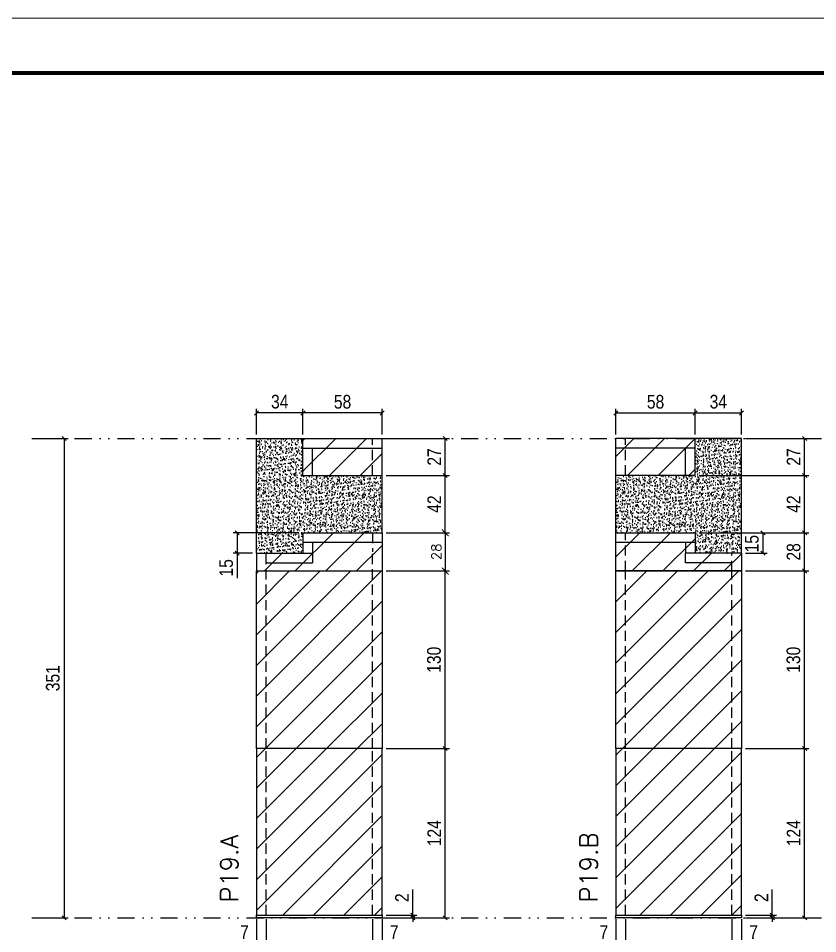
# Model space of a CAD drawing. Extents: x 28748 to 35002, y 14885 to 43501.
# Drawn here: x 30745 to 31330, y 34790 to 35461 of the extents above; entities that cross this region are included whole.
import ezdxf

# ---------------------------------------------------------------- set-up
doc = ezdxf.new("R2010")
doc.units = 0
for name, pattern in [('DASHED', [0.75, 0.5, -0.25]), ('DIVIDE2', [0.625, 0.25, -0.125, 0, -0.125, 0, -0.125]), ('HIDDEN', [0.375, 0.25, -0.125])]:
    doc.linetypes.add(name, pattern=pattern)
for name, color, linetype in [('COTA', 241, 'Continuous'), ('FUNDOS', 1, 'Continuous'), ('Nível', 160, 'Continuous'), ('Painéis', 200, 'Continuous'), ('SARR_2.2x7', 40, 'Continuous'), ('Sarrafo de Pressão', 42, 'HIDDEN')]:
    doc.layers.add(name, color=color, linetype=linetype)
for name, color, linetype, lineweight in [('Folhas', 255, 'Continuous', 9), ('Hachura', 251, 'Continuous', 9), ('SARRAFO DE PRESSAO', 251, 'DASHED', 9), ('Texto Seção', 7, 'Continuous', 15)]:
    doc.layers.add(name, color=color, linetype=linetype, lineweight=lineweight)
doc.styles.add('COTA TECNICA', font='techl___.ttf', dxfattribs={"height": 10})
doc.styles.add('COTA TECNICA-50', font='techl___.ttf', dxfattribs={"height": 10})
doc.styles.add('REGUA-120', font='ROMANS.shx', dxfattribs={"height": 15})
doc.styles.add('ROMANS', font='romans.shx')
doc.dimstyles.new('COTA PAINEL-50', dxfattribs={"dimtxt": 10, "dimasz": 3, "dimexe": 3, "dimexo": 3, "dimgap": 3, "dimtad": 1, "dimdec": 1, "dimzin": 12, "dimdsep": 46, "dimtxsty": 'COTA TECNICA-50', "dimblk1": 'OBLIQUE', "dimblk2": 'OBLIQUE', "dimsah": 1, "dimcen": 0.9, "dimclrd": 4, "dimclre": 4, "dimclrt": 240, "dimadec": 1, "dimazin": 3, "dimtfac": 1, "dimtdec": 1, "dimtmove": 0, "dimatfit": 3, "dimfxl": 1, "dimtolj": 1, "dimtzin": 12, "dimarcsym": 0})
doc.dimstyles.new('Cota Paínel', dxfattribs={"dimtxt": 7, "dimasz": 5, "dimexe": 3, "dimexo": 3, "dimgap": 3, "dimtad": 1, "dimdec": 1, "dimzin": 12, "dimdsep": 46, "dimtxsty": 'ROMANS', "dimblk": 'ARCHTICK', "dimcen": 0, "dimclrd": 4, "dimclre": 4, "dimclrt": 1, "dimadec": 1, "dimazin": 3, "dimtfac": 1, "dimtdec": 1, "dimtmove": 0, "dimatfit": 3, "dimldrblk": 'OBLIQUE', "dimfxl": 1, "dimtolj": 1, "dimtzin": 12, "dimarcsym": 0})
doc.dimstyles.new('PAINEL', dxfattribs={"dimtxt": 10, "dimasz": 3, "dimexe": 3, "dimexo": 3, "dimgap": 3, "dimtad": 1, "dimdec": 1, "dimzin": 12, "dimdsep": 46, "dimtxsty": 'COTA TECNICA', "dimblk1": 'OBLIQUE', "dimblk2": 'OBLIQUE', "dimsah": 1, "dimcen": 0.9, "dimclrd": 4, "dimclre": 4, "dimclrt": 240, "dimadec": 1, "dimazin": 3, "dimtfac": 1, "dimtdec": 1, "dimtmove": 0, "dimatfit": 3, "dimfxl": 1, "dimtolj": 1, "dimtzin": 12, "dimarcsym": 0})
pattern_1 = [(45, (28374.635, 35518.069), (-11.22532, 11.22532), [])]
pattern_2 = [(45, (28322.054, 35518.069), (-11.22532, 11.22532), [])]

# ---------------------------------------------------------------- blocks, each defined once
blk = doc.blocks.new('9999999999')
at = {"layer": 'Folhas'}
blk.add_lwpolyline([(98138.98, 34190.21), (99623.98, 34190.21), (99623.98, 35240.21), (98138.98, 35240.21)], close=True, dxfattribs=at)
at = {"layer": 'Folhas', "color": 30, "const_width": 3}
blk.add_lwpolyline([(98213.98, 34230.21), (99583.98, 34230.21), (99583.98, 35200.21), (98213.98, 35200.21)], close=True, dxfattribs=at)
blk = doc.blocks.new('_Oblique')
at = {"color": 0, "linetype": 'ByBlock', "lineweight": -2}
blk.add_line((-0.5, -0.5), (0.5, 0.5), dxfattribs=at)
blk = doc.blocks.new('*D1704')
at = {"layer": 'COTA', "color": 4, "linetype": 'ByBlock', "lineweight": -2, "transparency": 16777216}
for p, q in [((30757.5, 35153), (30781.22, 35153)), ((30778.22, 35153), (30778.22, 34802)), ((30757.5, 34802), (30781.22, 34802))]:
    blk.add_line(p, q, dxfattribs=at)
at = {"layer": 'Defpoints', "color": 0, "linetype": 'ByBlock', "transparency": 16777216}
for p in [(30754.5, 35153), (30754.5, 34802), (30778.22, 34802)]:
    blk.add_point(p, dxfattribs=at)
at = {"layer": 'COTA', "color": 4, "linetype": 'ByBlock', "lineweight": -2, "transparency": 16777216, "xscale": 3, "yscale": 3, "zscale": 3}
for p, rotation in [((30778.22, 35153), 90), ((30778.22, 34802), 270)]:
    blk.add_blockref('_Oblique', p, dxfattribs=dict(at, rotation=rotation))
at = {"layer": 'COTA', "color": 240, "linetype": 'ByBlock', "transparency": 16777216, "insert": (30770, 34977.5), "char_height": 10, "attachment_point": 5, "rotation": 90, "style": 'COTA TECNICA'}
blk.add_mtext('\\A1;351', dxfattribs=at)
blk = doc.blocks.new('*D658')
at = {"layer": 'COTA', "color": 4, "lineweight": -2, "transparency": 16777216}
for p, q in [((30919.2, 34801), (30919.2, 34746.83)), ((31011.2, 34801), (31011.2, 34746.83)), ((30919.2, 34749.83), (31011.2, 34749.83))]:
    blk.add_line(p, q, dxfattribs=at)
at = {"layer": 'Defpoints', "color": 0, "transparency": 16777216}
for p in [(30919.2, 34804), (31011.2, 34804), (31011.2, 34749.83)]:
    blk.add_point(p, dxfattribs=at)
at = {"layer": 'COTA', "color": 4, "lineweight": -2, "transparency": 16777216, "xscale": 3, "yscale": 3, "zscale": 3, "rotation": 180}
blk.add_blockref('_Oblique', (30919.2, 34749.83), dxfattribs=at)
at = {"layer": 'COTA', "color": 4, "lineweight": -2, "transparency": 16777216, "xscale": 3, "yscale": 3, "zscale": 3}
blk.add_blockref('_Oblique', (31011.2, 34749.83), dxfattribs=at)
at = {"layer": 'COTA', "color": 240, "transparency": 16777216, "insert": (30965.2, 34757.91), "char_height": 10, "attachment_point": 5, "style": 'COTA TECNICA'}
blk.add_mtext('\\A1;92', dxfattribs=at)
blk = doc.blocks.new('*D659')
at = {"layer": 'COTA', "color": 4, "lineweight": -2, "transparency": 16777216}
for p, q in [((31014.2, 34926), (31060.44, 34926)), ((31057.44, 34802), (31057.44, 34926)), ((31014.2, 34802), (31060.44, 34802))]:
    blk.add_line(p, q, dxfattribs=at)
at = {"layer": 'Defpoints', "color": 0, "transparency": 16777216}
for p in [(31011.2, 34926), (31057.44, 34926), (31011.2, 34802)]:
    blk.add_point(p, dxfattribs=at)
at = {"layer": 'COTA', "color": 4, "lineweight": -2, "transparency": 16777216, "xscale": 3, "yscale": 3, "zscale": 3}
for p, rotation in [((31057.44, 34926), 90), ((31057.44, 34802), 270)]:
    blk.add_blockref('_Oblique', p, dxfattribs=dict(at, rotation=rotation))
at = {"layer": 'COTA', "color": 240, "transparency": 16777216, "insert": (31049.37, 34864), "char_height": 10, "attachment_point": 5, "rotation": 90, "style": 'COTA TECNICA-50'}
blk.add_mtext('\\A1;124', dxfattribs=at)
blk = doc.blocks.new('*D660')
at = {"layer": 'COTA', "color": 4, "lineweight": -2, "transparency": 16777216}
for p, q in [((31033.73, 34804), (31033.73, 34822.8)), ((31014.2, 34804), (31036.73, 34804)), ((31033.73, 34802), (31033.73, 34804)), ((31014.2, 34802), (31036.73, 34802)), ((31033.73, 34802), (31033.73, 34799))]:
    blk.add_line(p, q, dxfattribs=at)
at = {"layer": 'Defpoints', "color": 0, "transparency": 16777216}
for p in [(31011.2, 34804), (31011.2, 34802), (31033.73, 34802)]:
    blk.add_point(p, dxfattribs=at)
at = {"layer": 'COTA', "color": 4, "lineweight": -2, "transparency": 16777216, "xscale": 3, "yscale": 3, "zscale": 3}
for p, rotation in [((31033.73, 34804), 270), ((31033.73, 34802), 90)]:
    blk.add_blockref('_Oblique', p, dxfattribs=dict(at, rotation=rotation))
at = {"layer": 'COTA', "color": 240, "transparency": 16777216, "insert": (31025.73, 34816.75), "char_height": 10, "attachment_point": 5, "rotation": 90, "style": 'COTA TECNICA-50'}
blk.add_mtext('\\A1;2', dxfattribs=at)
blk = doc.blocks.new('*D661')
at = {"layer": 'COTA', "color": 4, "lineweight": -2, "transparency": 16777216}
for p, q in [((30919.2, 34799), (30919.2, 34780.49)), ((30926.2, 34801), (30926.2, 34780.49)), ((30919.2, 34783.49), (30904.47, 34783.49)), ((30926.2, 34783.49), (30919.2, 34783.49))]:
    blk.add_line(p, q, dxfattribs=at)
at = {"layer": 'Defpoints', "color": 0, "transparency": 16777216}
for p in [(30926.2, 34804), (30919.2, 34802), (30919.2, 34783.49)]:
    blk.add_point(p, dxfattribs=at)
at = {"layer": 'COTA', "color": 4, "lineweight": -2, "transparency": 16777216, "xscale": 3, "yscale": 3, "zscale": 3, "rotation": 180}
blk.add_blockref('_Oblique', (30919.2, 34783.49), dxfattribs=at)
at = {"layer": 'COTA', "color": 4, "lineweight": -2, "transparency": 16777216, "xscale": 3, "yscale": 3, "zscale": 3}
blk.add_blockref('_Oblique', (30926.2, 34783.49), dxfattribs=at)
at = {"layer": 'COTA', "color": 240, "transparency": 16777216, "insert": (30910.34, 34791.56), "char_height": 10, "attachment_point": 5, "style": 'COTA TECNICA-50'}
blk.add_mtext('\\A1;7', dxfattribs=at)
blk = doc.blocks.new('*D662')
at = {"layer": 'COTA', "color": 4, "lineweight": -2, "transparency": 16777216}
for p, q in [((31004.2, 34801), (31004.2, 34780.49)), ((31011.2, 34799), (31011.2, 34780.49)), ((31004.2, 34783.49), (31011.2, 34783.49)), ((31011.2, 34783.49), (31025.93, 34783.49))]:
    blk.add_line(p, q, dxfattribs=at)
at = {"layer": 'Defpoints', "color": 0, "transparency": 16777216}
for p in [(31004.2, 34804), (31011.2, 34802), (31011.2, 34783.49)]:
    blk.add_point(p, dxfattribs=at)
at = {"layer": 'COTA', "color": 4, "lineweight": -2, "transparency": 16777216, "xscale": 3, "yscale": 3, "zscale": 3, "rotation": 180}
blk.add_blockref('_Oblique', (31004.2, 34783.49), dxfattribs=at)
at = {"layer": 'COTA', "color": 4, "lineweight": -2, "transparency": 16777216, "xscale": 3, "yscale": 3, "zscale": 3}
blk.add_blockref('_Oblique', (31011.2, 34783.49), dxfattribs=at)
at = {"layer": 'COTA', "color": 240, "transparency": 16777216, "insert": (31020.07, 34791.56), "char_height": 10, "attachment_point": 5, "style": 'COTA TECNICA-50'}
blk.add_mtext('\\A1;7', dxfattribs=at)
blk = doc.blocks.new('*D749')
at = {"layer": 'COTA', "color": 4, "lineweight": -2, "transparency": 16777216}
for p, q in [((31182.49, 34801), (31182.49, 34746.83)), ((31274.49, 34801), (31274.49, 34746.83)), ((31182.49, 34749.83), (31274.49, 34749.83))]:
    blk.add_line(p, q, dxfattribs=at)
at = {"layer": 'Defpoints', "color": 0, "transparency": 16777216}
for p in [(31182.49, 34804), (31274.49, 34804), (31274.49, 34749.83)]:
    blk.add_point(p, dxfattribs=at)
at = {"layer": 'COTA', "color": 4, "lineweight": -2, "transparency": 16777216, "xscale": 3, "yscale": 3, "zscale": 3, "rotation": 180}
blk.add_blockref('_Oblique', (31182.49, 34749.83), dxfattribs=at)
at = {"layer": 'COTA', "color": 4, "lineweight": -2, "transparency": 16777216, "xscale": 3, "yscale": 3, "zscale": 3}
blk.add_blockref('_Oblique', (31274.49, 34749.83), dxfattribs=at)
at = {"layer": 'COTA', "color": 240, "transparency": 16777216, "insert": (31228.49, 34757.91), "char_height": 10, "attachment_point": 5, "style": 'COTA TECNICA'}
blk.add_mtext('\\A1;92', dxfattribs=at)
blk = doc.blocks.new('*D750')
at = {"layer": 'COTA', "color": 4, "lineweight": -2, "transparency": 16777216}
for p, q in [((31277.49, 34926), (31323.73, 34926)), ((31320.73, 34802), (31320.73, 34926)), ((31277.49, 34802), (31323.73, 34802))]:
    blk.add_line(p, q, dxfattribs=at)
at = {"layer": 'Defpoints', "color": 0, "transparency": 16777216}
for p in [(31274.49, 34926), (31320.73, 34926), (31274.49, 34802)]:
    blk.add_point(p, dxfattribs=at)
at = {"layer": 'COTA', "color": 4, "lineweight": -2, "transparency": 16777216, "xscale": 3, "yscale": 3, "zscale": 3}
for p, rotation in [((31320.73, 34926), 90), ((31320.73, 34802), 270)]:
    blk.add_blockref('_Oblique', p, dxfattribs=dict(at, rotation=rotation))
at = {"layer": 'COTA', "color": 240, "transparency": 16777216, "insert": (31312.66, 34864), "char_height": 10, "attachment_point": 5, "rotation": 90, "style": 'COTA TECNICA-50'}
blk.add_mtext('\\A1;124', dxfattribs=at)
blk = doc.blocks.new('*D751')
at = {"layer": 'COTA', "color": 4, "lineweight": -2, "transparency": 16777216}
for p, q in [((31297.02, 34804), (31297.02, 34822.8)), ((31277.49, 34804), (31300.02, 34804)), ((31297.02, 34802), (31297.02, 34804)), ((31277.49, 34802), (31300.02, 34802)), ((31297.02, 34802), (31297.02, 34799))]:
    blk.add_line(p, q, dxfattribs=at)
at = {"layer": 'Defpoints', "color": 0, "transparency": 16777216}
for p in [(31274.49, 34804), (31274.49, 34802), (31297.02, 34802)]:
    blk.add_point(p, dxfattribs=at)
at = {"layer": 'COTA', "color": 4, "lineweight": -2, "transparency": 16777216, "xscale": 3, "yscale": 3, "zscale": 3}
for p, rotation in [((31297.02, 34804), 270), ((31297.02, 34802), 90)]:
    blk.add_blockref('_Oblique', p, dxfattribs=dict(at, rotation=rotation))
at = {"layer": 'COTA', "color": 240, "transparency": 16777216, "insert": (31289.02, 34816.75), "char_height": 10, "attachment_point": 5, "rotation": 90, "style": 'COTA TECNICA-50'}
blk.add_mtext('\\A1;2', dxfattribs=at)
blk = doc.blocks.new('*D752')
at = {"layer": 'COTA', "color": 4, "lineweight": -2, "transparency": 16777216}
for p, q in [((31182.49, 34799), (31182.49, 34780.49)), ((31189.49, 34801), (31189.49, 34780.49)), ((31182.49, 34783.49), (31167.76, 34783.49)), ((31189.49, 34783.49), (31182.49, 34783.49))]:
    blk.add_line(p, q, dxfattribs=at)
at = {"layer": 'Defpoints', "color": 0, "transparency": 16777216}
for p in [(31189.49, 34804), (31182.49, 34802), (31182.49, 34783.49)]:
    blk.add_point(p, dxfattribs=at)
at = {"layer": 'COTA', "color": 4, "lineweight": -2, "transparency": 16777216, "xscale": 3, "yscale": 3, "zscale": 3, "rotation": 180}
blk.add_blockref('_Oblique', (31182.49, 34783.49), dxfattribs=at)
at = {"layer": 'COTA', "color": 4, "lineweight": -2, "transparency": 16777216, "xscale": 3, "yscale": 3, "zscale": 3}
blk.add_blockref('_Oblique', (31189.49, 34783.49), dxfattribs=at)
at = {"layer": 'COTA', "color": 240, "transparency": 16777216, "insert": (31173.63, 34791.56), "char_height": 10, "attachment_point": 5, "style": 'COTA TECNICA-50'}
blk.add_mtext('\\A1;7', dxfattribs=at)
blk = doc.blocks.new('*D753')
at = {"layer": 'COTA', "color": 4, "lineweight": -2, "transparency": 16777216}
for p, q in [((31267.49, 34801), (31267.49, 34780.49)), ((31274.49, 34799), (31274.49, 34780.49)), ((31267.49, 34783.49), (31274.49, 34783.49)), ((31274.49, 34783.49), (31289.22, 34783.49))]:
    blk.add_line(p, q, dxfattribs=at)
at = {"layer": 'Defpoints', "color": 0, "transparency": 16777216}
for p in [(31267.49, 34804), (31274.49, 34802), (31274.49, 34783.49)]:
    blk.add_point(p, dxfattribs=at)
at = {"layer": 'COTA', "color": 4, "lineweight": -2, "transparency": 16777216, "xscale": 3, "yscale": 3, "zscale": 3, "rotation": 180}
blk.add_blockref('_Oblique', (31267.49, 34783.49), dxfattribs=at)
at = {"layer": 'COTA', "color": 4, "lineweight": -2, "transparency": 16777216, "xscale": 3, "yscale": 3, "zscale": 3}
blk.add_blockref('_Oblique', (31274.49, 34783.49), dxfattribs=at)
at = {"layer": 'COTA', "color": 240, "transparency": 16777216, "insert": (31283.36, 34791.56), "char_height": 10, "attachment_point": 5, "style": 'COTA TECNICA-50'}
blk.add_mtext('\\A1;7', dxfattribs=at)
blk = doc.blocks.new('*D754')
at = {"layer": 'Defpoints', "color": 0, "linetype": 'ByBlock', "transparency": 16777216}
for p in [(31274.49, 35056), (31320.73, 35056), (31274.49, 34926)]:
    blk.add_point(p, dxfattribs=at)
at = {"layer": 'FUNDOS', "color": 4, "linetype": 'ByBlock', "lineweight": -2, "transparency": 16777216}
for p, q in [((31277.49, 35056), (31323.73, 35056)), ((31320.73, 34926), (31320.73, 35056)), ((31277.49, 34926), (31323.73, 34926))]:
    blk.add_line(p, q, dxfattribs=at)
at = {"layer": 'FUNDOS', "color": 4, "linetype": 'ByBlock', "lineweight": -2, "transparency": 16777216, "xscale": 3, "yscale": 3, "zscale": 3}
for p, rotation in [((31320.73, 35056), 90), ((31320.73, 34926), 270)]:
    blk.add_blockref('_Oblique', p, dxfattribs=dict(at, rotation=rotation))
at = {"layer": 'FUNDOS', "color": 240, "linetype": 'ByBlock', "transparency": 16777216, "insert": (31312.51, 34991), "char_height": 10, "attachment_point": 5, "rotation": 90, "style": 'COTA TECNICA'}
blk.add_mtext('\\A1;130', dxfattribs=at)
blk = doc.blocks.new('_ArchTick')
at = {"color": 0, "linetype": 'ByBlock', "const_width": 0.15}
blk.add_lwpolyline([(-0.5, -0.5), (0.5, 0.5)], dxfattribs=at)
blk = doc.blocks.new('*D1386')
at = {"layer": 'COTA', "color": 4, "lineweight": -2, "transparency": 16777216}
for p, q in [((31014.2, 35084), (31060.44, 35084)), ((31057.44, 35084), (31057.44, 35056)), ((31014.2, 35056), (31060.44, 35056))]:
    blk.add_line(p, q, dxfattribs=at)
at = {"layer": 'Defpoints', "color": 0, "transparency": 16777216}
for p in [(31011.2, 35084), (31011.2, 35056), (31057.44, 35056)]:
    blk.add_point(p, dxfattribs=at)
at = {"layer": 'COTA', "color": 4, "lineweight": -2, "transparency": 16777216, "xscale": 5, "yscale": 5, "zscale": 5}
for p, rotation in [((31057.44, 35084), 90), ((31057.44, 35056), 270)]:
    blk.add_blockref('_ArchTick', p, dxfattribs=dict(at, rotation=rotation))
at = {"layer": 'COTA', "color": 1, "transparency": 16777216, "insert": (31050.94, 35070), "char_height": 7, "attachment_point": 5, "rotation": 90, "style": 'ROMANS'}
blk.add_mtext('\\A1;28', dxfattribs=at)
blk = doc.blocks.new('*D1387')
at = {"layer": 'COTA', "color": 4, "lineweight": -2, "transparency": 16777216}
for p, q in [((31243.49, 35084), (31323.73, 35084)), ((31320.73, 35056), (31320.73, 35084)), ((31277.49, 35056), (31323.73, 35056))]:
    blk.add_line(p, q, dxfattribs=at)
at = {"layer": 'Defpoints', "color": 0, "transparency": 16777216}
for p in [(31240.49, 35084), (31320.73, 35084), (31274.49, 35056)]:
    blk.add_point(p, dxfattribs=at)
at = {"layer": 'COTA', "color": 4, "lineweight": -2, "transparency": 16777216, "xscale": 3, "yscale": 3, "zscale": 3}
for p, rotation in [((31320.73, 35084), 90), ((31320.73, 35056), 270)]:
    blk.add_blockref('_Oblique', p, dxfattribs=dict(at, rotation=rotation))
at = {"layer": 'COTA', "color": 240, "transparency": 16777216, "insert": (31312.64, 35070), "char_height": 10, "attachment_point": 5, "rotation": 90, "style": 'COTA TECNICA-50'}
blk.add_mtext('\\A1;28', dxfattribs=at)
blk = doc.blocks.new('*D2153')
at = {"layer": 'COTA', "color": 4, "lineweight": -2, "transparency": 16777216}
for p, q in [((31243.49, 35084), (31293.18, 35084)), ((31290.18, 35084), (31290.18, 35069)), ((31277.49, 35069), (31293.18, 35069))]:
    blk.add_line(p, q, dxfattribs=at)
at = {"layer": 'Defpoints', "color": 0, "transparency": 16777216}
for p in [(31240.49, 35084), (31274.49, 35069), (31290.18, 35069)]:
    blk.add_point(p, dxfattribs=at)
at = {"layer": 'COTA', "color": 4, "lineweight": -2, "transparency": 16777216, "xscale": 3, "yscale": 3, "zscale": 3}
for p, rotation in [((31290.18, 35084), 90), ((31290.18, 35069), 270)]:
    blk.add_blockref('_Oblique', p, dxfattribs=dict(at, rotation=rotation))
at = {"layer": 'COTA', "color": 240, "transparency": 16777216, "insert": (31282.07, 35076), "char_height": 10, "attachment_point": 5, "rotation": 90, "style": 'COTA TECNICA-50'}
blk.add_mtext('\\A1;15', dxfattribs=at)
blk = doc.blocks.new('*D2328')
at = {"layer": 'COTA', "color": 4, "lineweight": -2, "transparency": 16777216}
for p, q in [((31014.2, 35126), (31060.44, 35126)), ((31057.44, 35084), (31057.44, 35126)), ((31014.2, 35084), (31060.44, 35084))]:
    blk.add_line(p, q, dxfattribs=at)
at = {"layer": 'Defpoints', "color": 0, "transparency": 16777216}
for p in [(31011.2, 35126), (31057.44, 35126), (31011.2, 35084)]:
    blk.add_point(p, dxfattribs=at)
at = {"layer": 'COTA', "color": 4, "lineweight": -2, "transparency": 16777216, "xscale": 3, "yscale": 3, "zscale": 3}
for p, rotation in [((31057.44, 35126), 90), ((31057.44, 35084), 270)]:
    blk.add_blockref('_Oblique', p, dxfattribs=dict(at, rotation=rotation))
at = {"layer": 'COTA', "color": 240, "transparency": 16777216, "insert": (31049.37, 35105), "char_height": 10, "attachment_point": 5, "rotation": 90, "style": 'COTA TECNICA'}
blk.add_mtext('\\A1;42', dxfattribs=at)
blk = doc.blocks.new('*D2329')
at = {"layer": 'COTA', "color": 4, "lineweight": -2, "transparency": 16777216}
for p, q in [((31014.2, 35153), (31060.44, 35153)), ((31057.44, 35126), (31057.44, 35153)), ((31014.2, 35126), (31060.44, 35126))]:
    blk.add_line(p, q, dxfattribs=at)
at = {"layer": 'Defpoints', "color": 0, "transparency": 16777216}
for p in [(31011.2, 35153), (31057.44, 35153), (31011.2, 35126)]:
    blk.add_point(p, dxfattribs=at)
at = {"layer": 'COTA', "color": 4, "lineweight": -2, "transparency": 16777216, "xscale": 3, "yscale": 3, "zscale": 3}
for p, rotation in [((31057.44, 35153), 90), ((31057.44, 35126), 270)]:
    blk.add_blockref('_Oblique', p, dxfattribs=dict(at, rotation=rotation))
at = {"layer": 'COTA', "color": 240, "transparency": 16777216, "insert": (31049.37, 35139.5), "char_height": 10, "attachment_point": 5, "rotation": 90, "style": 'COTA TECNICA'}
blk.add_mtext('\\A1;27', dxfattribs=at)
blk = doc.blocks.new('*D2330')
at = {"layer": 'COTA', "color": 4, "lineweight": -2, "transparency": 16777216}
for p, q in [((30953.2, 35156), (30953.2, 35174.72)), ((31011.2, 35171.72), (30953.2, 35171.72)), ((31011.2, 35156), (31011.2, 35174.72))]:
    blk.add_line(p, q, dxfattribs=at)
at = {"layer": 'Defpoints', "color": 0, "transparency": 16777216}
for p in [(30953.2, 35171.72), (30953.2, 35153), (31011.2, 35153)]:
    blk.add_point(p, dxfattribs=at)
at = {"layer": 'COTA', "color": 4, "lineweight": -2, "transparency": 16777216, "xscale": 3, "yscale": 3, "zscale": 3, "rotation": 180}
blk.add_blockref('_Oblique', (30953.2, 35171.72), dxfattribs=at)
at = {"layer": 'COTA', "color": 4, "lineweight": -2, "transparency": 16777216, "xscale": 3, "yscale": 3, "zscale": 3}
blk.add_blockref('_Oblique', (31011.2, 35171.72), dxfattribs=at)
at = {"layer": 'COTA', "color": 240, "transparency": 16777216, "insert": (30982.2, 35179.85), "char_height": 10, "attachment_point": 5, "style": 'COTA TECNICA'}
blk.add_mtext('\\A1;58', dxfattribs=at)
blk = doc.blocks.new('*D2331')
at = {"layer": 'COTA', "color": 4, "lineweight": -2, "transparency": 16777216}
for p, q in [((30919.2, 35156), (30919.2, 35174.72)), ((30953.2, 35171.72), (30919.2, 35171.72)), ((30953.2, 35156), (30953.2, 35174.72))]:
    blk.add_line(p, q, dxfattribs=at)
at = {"layer": 'Defpoints', "color": 0, "transparency": 16777216}
for p in [(30919.2, 35171.72), (30919.2, 35153), (30953.2, 35153)]:
    blk.add_point(p, dxfattribs=at)
at = {"layer": 'COTA', "color": 4, "lineweight": -2, "transparency": 16777216, "xscale": 3, "yscale": 3, "zscale": 3, "rotation": 180}
blk.add_blockref('_Oblique', (30919.2, 35171.72), dxfattribs=at)
at = {"layer": 'COTA', "color": 4, "lineweight": -2, "transparency": 16777216, "xscale": 3, "yscale": 3, "zscale": 3}
blk.add_blockref('_Oblique', (30953.2, 35171.72), dxfattribs=at)
at = {"layer": 'COTA', "color": 240, "transparency": 16777216, "insert": (30936.2, 35179.94), "char_height": 10, "attachment_point": 5, "style": 'COTA TECNICA'}
blk.add_mtext('\\A1;34', dxfattribs=at)
blk = doc.blocks.new('*D2332')
at = {"layer": 'COTA', "color": 4, "lineweight": -2, "transparency": 16777216}
for p, q in [((31014.2, 35056), (31060.44, 35056)), ((31057.44, 34926), (31057.44, 35056)), ((31014.2, 34926), (31060.44, 34926))]:
    blk.add_line(p, q, dxfattribs=at)
at = {"layer": 'Defpoints', "color": 0, "transparency": 16777216}
for p in [(31011.2, 35056), (31057.44, 35056), (31011.2, 34926)]:
    blk.add_point(p, dxfattribs=at)
at = {"layer": 'COTA', "color": 4, "lineweight": -2, "transparency": 16777216, "xscale": 3, "yscale": 3, "zscale": 3}
for p, rotation in [((31057.44, 35056), 90), ((31057.44, 34926), 270)]:
    blk.add_blockref('_Oblique', p, dxfattribs=dict(at, rotation=rotation))
at = {"layer": 'COTA', "color": 240, "transparency": 16777216, "insert": (31049.22, 34991), "char_height": 10, "attachment_point": 5, "rotation": 90, "style": 'COTA TECNICA'}
blk.add_mtext('\\A1;130', dxfattribs=at)
blk = doc.blocks.new('*D2333')
at = {"layer": 'COTA', "color": 4, "lineweight": -2, "transparency": 16777216}
for p, q in [((30950.2, 35084), (30902.07, 35084)), ((30905.07, 35084), (30905.07, 35069)), ((30916.2, 35069), (30902.07, 35069)), ((30905.07, 35069), (30905.07, 35050.63))]:
    blk.add_line(p, q, dxfattribs=at)
at = {"layer": 'Defpoints', "color": 0, "transparency": 16777216}
for p in [(30953.2, 35084), (30905.07, 35069), (30919.2, 35069)]:
    blk.add_point(p, dxfattribs=at)
at = {"layer": 'COTA', "color": 4, "lineweight": -2, "transparency": 16777216, "xscale": 3, "yscale": 3, "zscale": 3}
for p, rotation in [((30905.07, 35084), 90), ((30905.07, 35069), 270)]:
    blk.add_blockref('_Oblique', p, dxfattribs=dict(at, rotation=rotation))
at = {"layer": 'COTA', "color": 240, "transparency": 16777216, "insert": (30896.96, 35058.32), "char_height": 10, "attachment_point": 5, "rotation": 90, "style": 'COTA TECNICA'}
blk.add_mtext('\\A1;15', dxfattribs=at)
blk = doc.blocks.new('*D2334')
at = {"layer": 'COTA', "color": 4, "lineweight": -2, "transparency": 16777216}
for p, q in [((31243.49, 35126), (31323.73, 35126)), ((31320.73, 35084), (31320.73, 35126)), ((31243.49, 35084), (31323.73, 35084))]:
    blk.add_line(p, q, dxfattribs=at)
at = {"layer": 'Defpoints', "color": 0, "transparency": 16777216}
for p in [(31240.49, 35126), (31320.73, 35126), (31240.49, 35084)]:
    blk.add_point(p, dxfattribs=at)
at = {"layer": 'COTA', "color": 4, "lineweight": -2, "transparency": 16777216, "xscale": 3, "yscale": 3, "zscale": 3}
for p, rotation in [((31320.73, 35126), 90), ((31320.73, 35084), 270)]:
    blk.add_blockref('_Oblique', p, dxfattribs=dict(at, rotation=rotation))
at = {"layer": 'COTA', "color": 240, "transparency": 16777216, "insert": (31312.66, 35105), "char_height": 10, "attachment_point": 5, "rotation": 90, "style": 'COTA TECNICA'}
blk.add_mtext('\\A1;42', dxfattribs=at)
blk = doc.blocks.new('*D2335')
at = {"layer": 'COTA', "color": 4, "lineweight": -2, "transparency": 16777216}
for p, q in [((31277.49, 35153), (31323.73, 35153)), ((31320.73, 35126), (31320.73, 35153)), ((31243.49, 35126), (31323.73, 35126))]:
    blk.add_line(p, q, dxfattribs=at)
at = {"layer": 'Defpoints', "color": 0, "transparency": 16777216}
for p in [(31274.49, 35153), (31320.73, 35153), (31240.49, 35126)]:
    blk.add_point(p, dxfattribs=at)
at = {"layer": 'COTA', "color": 4, "lineweight": -2, "transparency": 16777216, "xscale": 3, "yscale": 3, "zscale": 3}
for p, rotation in [((31320.73, 35153), 90), ((31320.73, 35126), 270)]:
    blk.add_blockref('_Oblique', p, dxfattribs=dict(at, rotation=rotation))
at = {"layer": 'COTA', "color": 240, "transparency": 16777216, "insert": (31312.66, 35139.5), "char_height": 10, "attachment_point": 5, "rotation": 90, "style": 'COTA TECNICA'}
blk.add_mtext('\\A1;27', dxfattribs=at)
blk = doc.blocks.new('*D2336')
at = {"layer": 'COTA', "color": 4, "lineweight": -2, "transparency": 16777216}
for p, q in [((31182.49, 35156), (31182.49, 35174.72)), ((31182.49, 35171.72), (31240.49, 35171.72)), ((31240.49, 35156), (31240.49, 35174.72))]:
    blk.add_line(p, q, dxfattribs=at)
at = {"layer": 'Defpoints', "color": 0, "transparency": 16777216}
for p in [(31240.49, 35171.72), (31182.49, 35153), (31240.49, 35153)]:
    blk.add_point(p, dxfattribs=at)
at = {"layer": 'COTA', "color": 4, "lineweight": -2, "transparency": 16777216, "xscale": 3, "yscale": 3, "zscale": 3, "rotation": 180}
blk.add_blockref('_Oblique', (31182.49, 35171.72), dxfattribs=at)
at = {"layer": 'COTA', "color": 4, "lineweight": -2, "transparency": 16777216, "xscale": 3, "yscale": 3, "zscale": 3}
blk.add_blockref('_Oblique', (31240.49, 35171.72), dxfattribs=at)
at = {"layer": 'COTA', "color": 240, "transparency": 16777216, "insert": (31211.49, 35179.85), "char_height": 10, "attachment_point": 5, "style": 'COTA TECNICA'}
blk.add_mtext('\\A1;58', dxfattribs=at)
blk = doc.blocks.new('*D2337')
at = {"layer": 'COTA', "color": 4, "lineweight": -2, "transparency": 16777216}
for p, q in [((31240.49, 35156), (31240.49, 35174.72)), ((31240.49, 35171.72), (31274.49, 35171.72)), ((31274.49, 35156), (31274.49, 35174.72))]:
    blk.add_line(p, q, dxfattribs=at)
at = {"layer": 'Defpoints', "color": 0, "transparency": 16777216}
for p in [(31274.49, 35171.72), (31240.49, 35153), (31274.49, 35153)]:
    blk.add_point(p, dxfattribs=at)
at = {"layer": 'COTA', "color": 4, "lineweight": -2, "transparency": 16777216, "xscale": 3, "yscale": 3, "zscale": 3, "rotation": 180}
blk.add_blockref('_Oblique', (31240.49, 35171.72), dxfattribs=at)
at = {"layer": 'COTA', "color": 4, "lineweight": -2, "transparency": 16777216, "xscale": 3, "yscale": 3, "zscale": 3}
blk.add_blockref('_Oblique', (31274.49, 35171.72), dxfattribs=at)
at = {"layer": 'COTA', "color": 240, "transparency": 16777216, "insert": (31257.49, 35179.94), "char_height": 10, "attachment_point": 5, "style": 'COTA TECNICA'}
blk.add_mtext('\\A1;34', dxfattribs=at)

msp = doc.modelspace()

# ---------------------------------------------------------------- hatches: boundary and pattern name
at = {"layer": 'COTA', "linetype": 'ByBlock'}
h = msp.add_hatch(dxfattribs=at)
h.set_pattern_fill('AR-CONC', color=256, scale=0.03)
h.paths.add_polyline_path([(31011.2, 35084), (31011.2, 35126), (30953.2, 35126), (30953.2, 35153), (30919.2, 35153), (30919.2, 35069), (30953.2, 35069), (30953.2, 35084)])
h = msp.add_hatch(dxfattribs=at)
h.set_pattern_fill('AR-CONC', color=256, scale=0.03)
h.set_pattern_definition([(50, (263.29, 7e-12), (5.46554007, -0.47817257), [0.5715, -6.2865]), (355, (263.29, 7e-12), (-1.05730264, 5.73170536), [0.4572, -5.0292175]), (100.451445, (263.7455, -0.04), (4.4082374, 5.25353256), [0.48570026, -5.34270734]), (46.1842, (263.29, 1.524), (8.1323712, -1.2612698), [0.85725, -9.42975]), (96.635558, (263.968, 1.419), (7.122124, 7.4227837), [0.7285507, -8.0140682]), (351.184151, (263.29, 1.524), (7.122124, 7.4227837), [0.685799, -7.543792]), (21, (264.052, 1.143), (4.54843174, -3.06795595), [0.5715, -6.2865]), (326, (264.052, 1.143), (1.85406085, 5.525639), [0.4572, -5.0292]), (71.451445, (264.431, 0.8873), (6.4024926, 2.45768307), [0.48570026, -5.3426981]), (37.5, (263.29, 7e-12), (0.0926581, 2.53665117), [0, -4.96824, 0, -5.1054, 0, -5.04825]), (7.5, (263.29, 7e-12), (2.00458988, 3.00541724), [0, -2.91084, 0, -4.85394, 0, -1.92405]), (327.5, (261.5908, 7e-12), (4.067717855, -0.17186232), [0, -1.905, 0, -5.9436, 0, -7.8867]), (317.5, (260.8288, 7e-12), (4.44387544, 0.76279473), [0, -2.4765, 0, -3.94716, 0, -5.6007])])
h.paths.add_polyline_path([(31182.49, 35084), (31182.49, 35126), (31240.49, 35126), (31240.49, 35153), (31274.49, 35153), (31274.49, 35069), (31240.49, 35069), (31240.49, 35084)])
at = {"layer": 'Hachura'}
h = msp.add_hatch(dxfattribs=at)
h.set_pattern_fill('ANSI31', color=256, scale=5)
h.paths.add_polyline_path([(31011.2, 35153), (30953.2, 35153), (30953.2, 35126), (31011.2, 35126)], flags=17)
h = msp.add_hatch(dxfattribs=at)
h.set_pattern_fill('ANSI31', color=256, scale=5)
h.set_pattern_definition([(45, (263.29, 7e-12), (-11.22532, 11.22532), [])])
h.paths.add_polyline_path([(31240.49, 35126), (31240.49, 35153), (31182.49, 35153), (31182.49, 35126)], flags=17)
h = msp.add_hatch(dxfattribs=at)
h.set_pattern_fill('ANSI31', color=256, scale=5)
h.paths.add_polyline_path([(31011.2, 35084), (30953.2, 35084), (30953.2, 35069), (30919.2, 35069), (30919.2, 35056), (31011.2, 35056)])
h = msp.add_hatch(dxfattribs=at)
h.set_pattern_fill('ANSI31', color=256, scale=5)
h.paths.add_polyline_path([(31240.49, 35084), (31182.49, 35084), (31182.49, 35056), (31274.49, 35056), (31274.49, 35069), (31240.49, 35069)])
at = {"layer": 'Hachura', "linetype": 'ByBlock'}
h = msp.add_hatch(dxfattribs=at)
h.set_pattern_fill('ANSI31', color=256, scale=5)
h.set_pattern_definition(pattern_1)
h.paths.add_polyline_path([(31011.2, 35056), (30919.2, 35056), (30919.2, 34926), (31011.2, 34926)])
h = msp.add_hatch(dxfattribs=at)
h.set_pattern_fill('ANSI31', color=256, scale=5)
h.set_pattern_definition(pattern_2)
h.paths.add_polyline_path([(31182.49, 34926), (31274.49, 34926), (31274.49, 35056), (31182.49, 35056)])
h = msp.add_hatch(dxfattribs=at)
h.set_pattern_fill('ANSI31', color=256, scale=5)
h.set_pattern_definition(pattern_1)
h.paths.add_polyline_path([(31011.2, 34926), (30919.2, 34926), (30919.2, 34804), (31011.2, 34804)])
h = msp.add_hatch(dxfattribs=at)
h.set_pattern_fill('ANSI31', color=256, scale=5)
h.set_pattern_definition(pattern_2)
h.paths.add_polyline_path([(31274.49, 34926), (31182.49, 34926), (31182.49, 34804), (31274.49, 34804)])

# ---------------------------------------------------------------- linework, layer by layer
at = {"layer": 'COTA', "linetype": 'ByBlock'}
for p, q in [((30919.2, 35069), (30919.2, 35153)), ((30919.2, 35153), (30953.2, 35153)), ((31274.49, 35153), (31240.49, 35153)), ((31274.49, 35069), (31274.49, 35153)), ((31011.2, 35084), (31011.2, 35126)), ((31182.49, 35084), (31182.49, 35126)), ((31182.49, 35084), (31240.49, 35084))]:
    msp.add_line(p, q, dxfattribs=at)
at = {"layer": 'Nível', "color": 4, "linetype": 'DIVIDE2', "ltscale": 50}
for p, q in [((30754.5, 35153), (31764.84, 35153)), ((30754.5, 34802), (31764.84, 34802))]:
    msp.add_line(p, q, dxfattribs=at)
at = {"layer": 'Painéis'}
for p, q in [((30953.2, 35126), (30953.2, 35153)), ((30953.2, 35153), (31011.2, 35153)), ((31011.2, 35126), (31011.2, 35153)), ((31182.49, 35126), (31182.49, 35153)), ((31240.49, 35153), (31182.49, 35153)), ((31240.49, 35126), (31240.49, 35153)), ((30953.2, 35126), (31011.2, 35126)), ((31240.49, 35126), (31182.49, 35126)), ((30953.2, 35084), (31011.2, 35084)), ((30953.2, 35084), (30953.2, 35069)), ((31011.2, 35084), (31011.2, 35056)), ((31182.49, 35084), (31240.49, 35084)), ((31182.49, 35056), (31182.49, 35084)), ((31240.49, 35084), (31240.49, 35069)), ((30919.2, 35069), (30953.2, 35069)), ((30919.2, 35069), (30919.2, 35056)), ((31274.49, 35069), (31240.49, 35069)), ((31274.49, 35069), (31274.49, 35056)), ((30919.2, 35056), (31011.2, 35056)), ((31182.49, 35056), (31274.49, 35056))]:
    msp.add_line(p, q, dxfattribs=at)
msp.add_lwpolyline([(31011.2, 35056), (31011.2, 35056), (31011.2, 34926), (30919.2, 34926), (30919.2, 35056)], dxfattribs=at)
for points in [[(31011.2, 35056), (31011.2, 35056), (31011.2, 35056), (31011.2, 35056)], [(31274.49, 34926), (31182.49, 34926), (31182.49, 35056), (31274.49, 35056)], [(31182.49, 35056), (31274.49, 35056), (31274.49, 35056), (31182.49, 35056)], [(31182.49, 35056), (31274.49, 35056), (31274.49, 35056), (31182.49, 35056)], [(30919.2, 34804), (31011.2, 34804), (31011.2, 34926), (30919.2, 34926)], [(31182.49, 34804), (31274.49, 34804), (31274.49, 34926), (31182.49, 34926)], [(30919.2, 34804), (31011.2, 34804), (31011.2, 34802), (30919.2, 34802)], [(31182.49, 34804), (31274.49, 34804), (31274.49, 34802), (31182.49, 34802)]]:
    msp.add_lwpolyline(points, close=True, dxfattribs=at)
at = {"layer": 'SARR_2.2x7'}
for p, q in [((30953.2, 35146), (31011.2, 35146)), ((30960.2, 35126), (30960.2, 35146)), ((31240.49, 35146), (31182.49, 35146)), ((31233.49, 35126), (31233.49, 35146)), ((30953.2, 35077), (31011.2, 35077)), ((30960.2, 35077), (30960.2, 35069)), ((31182.49, 35077), (31240.49, 35077)), ((31233.49, 35077), (31233.49, 35069)), ((30953.2, 35069), (30960.2, 35069)), ((30960.2, 35069), (30960.2, 35062)), ((31240.49, 35069), (31233.49, 35069)), ((31233.49, 35062), (31233.49, 35069)), ((30926.2, 35062), (30960.2, 35062)), ((31267.49, 35062), (31233.49, 35062))]:
    msp.add_line(p, q, dxfattribs=at)
at = {"layer": 'Sarrafo de Pressão', "ltscale": 30}
for p, q in [((31004.2, 35126), (31004.2, 35153)), ((31189.49, 35126), (31189.49, 35153)), ((31004.2, 35084), (31004.2, 35070)), ((31189.49, 35056), (31189.49, 35084)), ((30926.2, 34926), (30926.2, 35070)), ((31004.2, 34926), (31004.2, 35070)), ((31267.49, 35056), (31267.49, 35069)), ((31189.49, 34926), (31189.49, 35056)), ((31267.49, 34926), (31267.49, 35056)), ((30926.2, 34804), (30926.2, 34926)), ((31004.2, 34804), (31004.2, 34926)), ((31189.49, 34804), (31189.49, 34926)), ((31267.49, 34804), (31267.49, 34926))]:
    msp.add_line(p, q, dxfattribs=at)

# ---------------------------------------------------------------- block references
at = {"layer": 'SARRAFO DE PRESSAO', "color": 6, "linetype": 'ByBlock'}
msp.add_blockref('9999999999', (-67792.14, 220.51), dxfattribs=at)

# ---------------------------------------------------------------- texts
at = {"layer": 'Texto Seção', "char_height": 13, "width": 285.3299, "attachment_point": 7, "rotation": 90, "style": 'REGUA-120'}
for s, insert in [('P19.B', (31169.02, 34813.25)), ('P19.A', (30905.73, 34813.25))]:
    msp.add_mtext(s, dxfattribs=dict(at, insert=insert))

# ---------------------------------------------------------------- dimensions: what is measured, and where the dimension line sits
at = {"layer": 'COTA'}
for base, p1, p2, dimstyle, picture, middle in [((30919.2, 35171.72), (30953.2, 35153), (30919.2, 35153), 'PAINEL', '*D2331', (30936.2, 35179.94)), ((30953.2, 35171.72), (31011.2, 35153), (30953.2, 35153), 'PAINEL', '*D2330', (30982.2, 35179.85)), ((31011.2, 34783.49), (31004.2, 34804), (31011.2, 34802), 'COTA PAINEL-50', '*D662', (31020.07, 34791.56)), ((31274.49, 34783.49), (31267.49, 34804), (31274.49, 34802), 'COTA PAINEL-50', '*D753', (31283.36, 34791.56))]:
    dim = msp.add_linear_dim(base=base, p1=p1, p2=p2, dimstyle=dimstyle, dxfattribs=at)
    dim.commit()
    dim.dimension.update_dxf_attribs({"geometry": picture, "text_midpoint": middle})
for base, p1, p2, angle, dimstyle, picture, middle in [((31240.49, 35171.72), (31182.49, 35153), (31240.49, 35153), 180, 'PAINEL', '*D2336', (31211.49, 35179.85)), ((31274.49, 35171.72), (31240.49, 35153), (31274.49, 35153), 180, 'PAINEL', '*D2337', (31257.49, 35179.94)), ((31057.44, 35153), (31011.2, 35126), (31011.2, 35153), 90, 'PAINEL', '*D2329', (31049.37, 35139.5)), ((31320.73, 35153), (31240.49, 35126), (31274.49, 35153), 90, 'PAINEL', '*D2335', (31312.66, 35139.5)), ((31057.44, 35126), (31011.2, 35084), (31011.2, 35126), 90, 'PAINEL', '*D2328', (31049.37, 35105)), ((31320.73, 35126), (31240.49, 35084), (31240.49, 35126), 90, 'PAINEL', '*D2334', (31312.66, 35105)), ((30905.07, 35069), (30953.2, 35084), (30919.2, 35069), 90, 'PAINEL', '*D2333', (30896.96, 35058.32)), ((31320.73, 35084), (31274.49, 35056), (31240.49, 35084), 90, 'COTA PAINEL-50', '*D1387', (31312.64, 35070)), ((31057.44, 35056), (31011.2, 34926), (31011.2, 35056), 90, 'PAINEL', '*D2332', (31049.22, 34991)), ((31057.44, 34926), (31011.2, 34802), (31011.2, 34926), 90, 'COTA PAINEL-50', '*D659', (31049.37, 34864)), ((31320.73, 34926), (31274.49, 34802), (31274.49, 34926), 90, 'COTA PAINEL-50', '*D750', (31312.66, 34864)), ((30919.2, 34783.49), (30926.2, 34804), (30919.2, 34802), 180, 'COTA PAINEL-50', '*D661', (30910.34, 34791.56)), ((31182.49, 34783.49), (31189.49, 34804), (31182.49, 34802), 180, 'COTA PAINEL-50', '*D752', (31173.63, 34791.56))]:
    dim = msp.add_linear_dim(base=base, p1=p1, p2=p2, angle=angle, dimstyle=dimstyle, dxfattribs=at)
    dim.commit()
    dim.dimension.update_dxf_attribs({"geometry": picture, "text_midpoint": middle})
at = {"layer": 'COTA', "linetype": 'ByBlock'}
dim = msp.add_linear_dim(base=(30778.22, 34802), p1=(30754.5, 35153), p2=(30754.5, 34802), angle=90, dimstyle='PAINEL', dxfattribs=at)
dim.commit()
dim.dimension.update_dxf_attribs({"geometry": '*D1704', "text_midpoint": (30778.22, 34977.5), "dimtype": 160})
at = {"layer": 'COTA'}
for base, p1, p2, dimstyle, picture, middle in [((31057.44, 35056), (31011.2, 35084), (31011.2, 35056), 'Cota Paínel', '*D1386', (31057.44, 35070)), ((31290.18, 35069), (31240.49, 35084), (31274.49, 35069), 'COTA PAINEL-50', '*D2153', (31290.18, 35076)), ((31033.73, 34802), (31011.2, 34804), (31011.2, 34802), 'COTA PAINEL-50', '*D660', (31033.73, 34816.75)), ((31297.02, 34802), (31274.49, 34804), (31274.49, 34802), 'COTA PAINEL-50', '*D751', (31297.02, 34816.75))]:
    dim = msp.add_linear_dim(base=base, p1=p1, p2=p2, angle=90, dimstyle=dimstyle, dxfattribs=at)
    dim.commit()
    dim.dimension.update_dxf_attribs({"geometry": picture, "text_midpoint": middle, "dimtype": 160})
for base, p1, p2, picture, middle in [((31011.2, 34749.83), (30919.2, 34804), (31011.2, 34804), '*D658', (30965.2, 34757.91)), ((31274.49, 34749.83), (31182.49, 34804), (31274.49, 34804), '*D749', (31228.49, 34757.91))]:
    dim = msp.add_linear_dim(base=base, p1=p1, p2=p2, dimstyle='PAINEL', override={"dimarcsym": 2}, dxfattribs=at)
    dim.commit()
    dim.dimension.update_dxf_attribs({"geometry": picture, "text_midpoint": middle})
at = {"layer": 'FUNDOS', "linetype": 'ByBlock'}
dim = msp.add_linear_dim(base=(31320.73, 35056), p1=(31274.49, 34926), p2=(31274.49, 35056), angle=90, dimstyle='PAINEL', dxfattribs=at)
dim.commit()
dim.dimension.update_dxf_attribs({"geometry": '*D754', "text_midpoint": (31312.51, 34991)})

doc.saveas('drawing.dxf')
